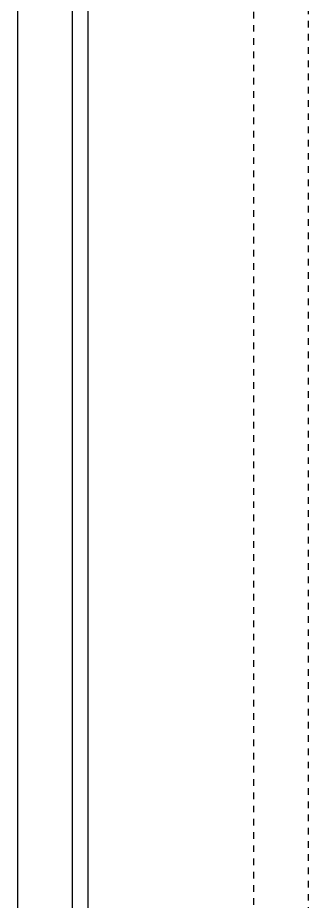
# Model space of a CAD drawing. Header units: inches. Extents: x -89 to 114, y 2 to 66.
# Drawn here: x 96.8 to 101.2, y 14.97 to 28.33 of the extents above; entities that cross this region are included whole.
import ezdxf

# ---------------------------------------------------------------- set-up
doc = ezdxf.new("R2010")
doc.units = ezdxf.units.IN
doc.header["$LTSCALE"] = 0.25
doc.header["$MEASUREMENT"] = 0
doc.linetypes.add('HIDDEN2', pattern=[0.1875, 0.125, -0.0625])
doc.layers.add('HIDDEN', color=7, linetype='HIDDEN2')

# ---------------------------------------------------------------- blocks, each defined once
blk = doc.blocks.new('SIDE')
at = {"linetype": 'Continuous'}
for p, q in [((58.694, 4.647), (58.694, 64.497)), ((57.626, 64.177), (57.626, 4.967)), ((58.451, 64.232), (58.451, 4.912))]:
    blk.add_line(p, q, dxfattribs=at)
blk = doc.blocks.new('SCE-DF60EL36LP_SIDE')
at = {"color": 0}
for p, q in [((75.068, 59.04), (75.068, 3.226)), ((74.24, 58.975), (74.24, 3.291))]:
    blk.add_line(p, q, dxfattribs=at)

msp = doc.modelspace()

# ---------------------------------------------------------------- block references
msp.add_blockref('SIDE', (39.175, 0))
at = {"layer": 'HIDDEN'}
msp.add_blockref('SCE-DF60EL36LP_SIDE', (26.129, 3.445), dxfattribs=at)

doc.saveas('drawing.dxf')
